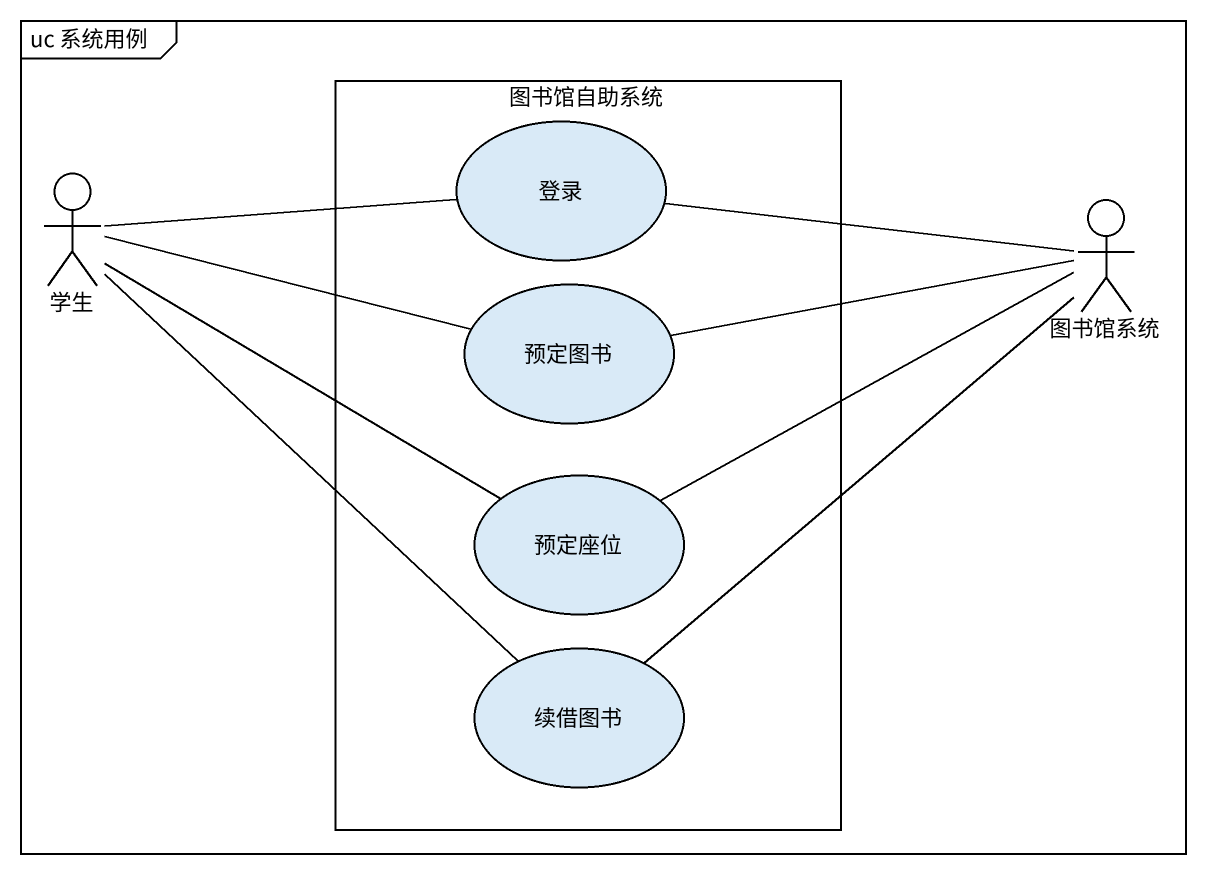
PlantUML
@startuml
mainframe uc 系统用例
rectangle 图书馆自助系统 {
  usecase 登录
  usecase 预定图书
  usecase 预定座位
  usecase 续借图书
}
actor 学生
actor 图书馆系统
登录 -right- 图书馆系统
学生 -right- 登录
学生 -right- 预定图书
学生 -right- 预定座位
学生 -- 续借图书
预定图书 -right- 图书馆系统
预定座位 -right- 图书馆系统
续借图书 -up- 图书馆系统
@enduml
